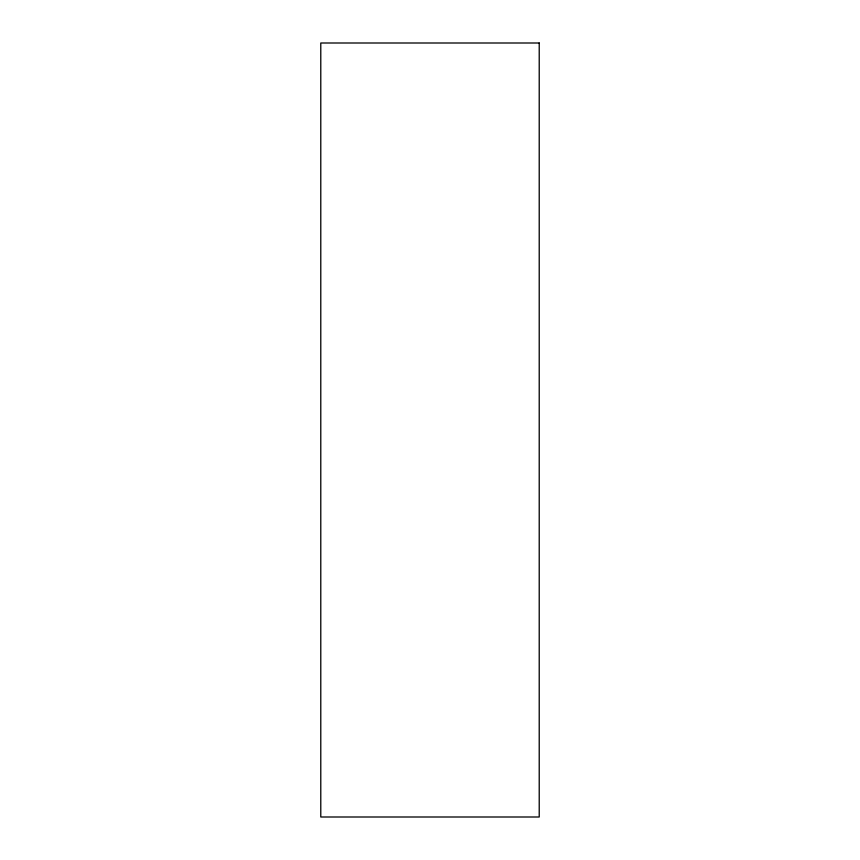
<?xml version="1.0" encoding="UTF-8"?>
<svg xmlns="http://www.w3.org/2000/svg" width="860" height="860" viewBox="0 0 860 860"><rect width="100%" height="100%" fill="white"/><g stroke="black" fill="none" stroke-linecap="round" stroke-linejoin="round"><path stroke-width="1.29" d="M539.22 43L320.78 43L320.78 817L539.22 817L539.22 43"/></g></svg>
